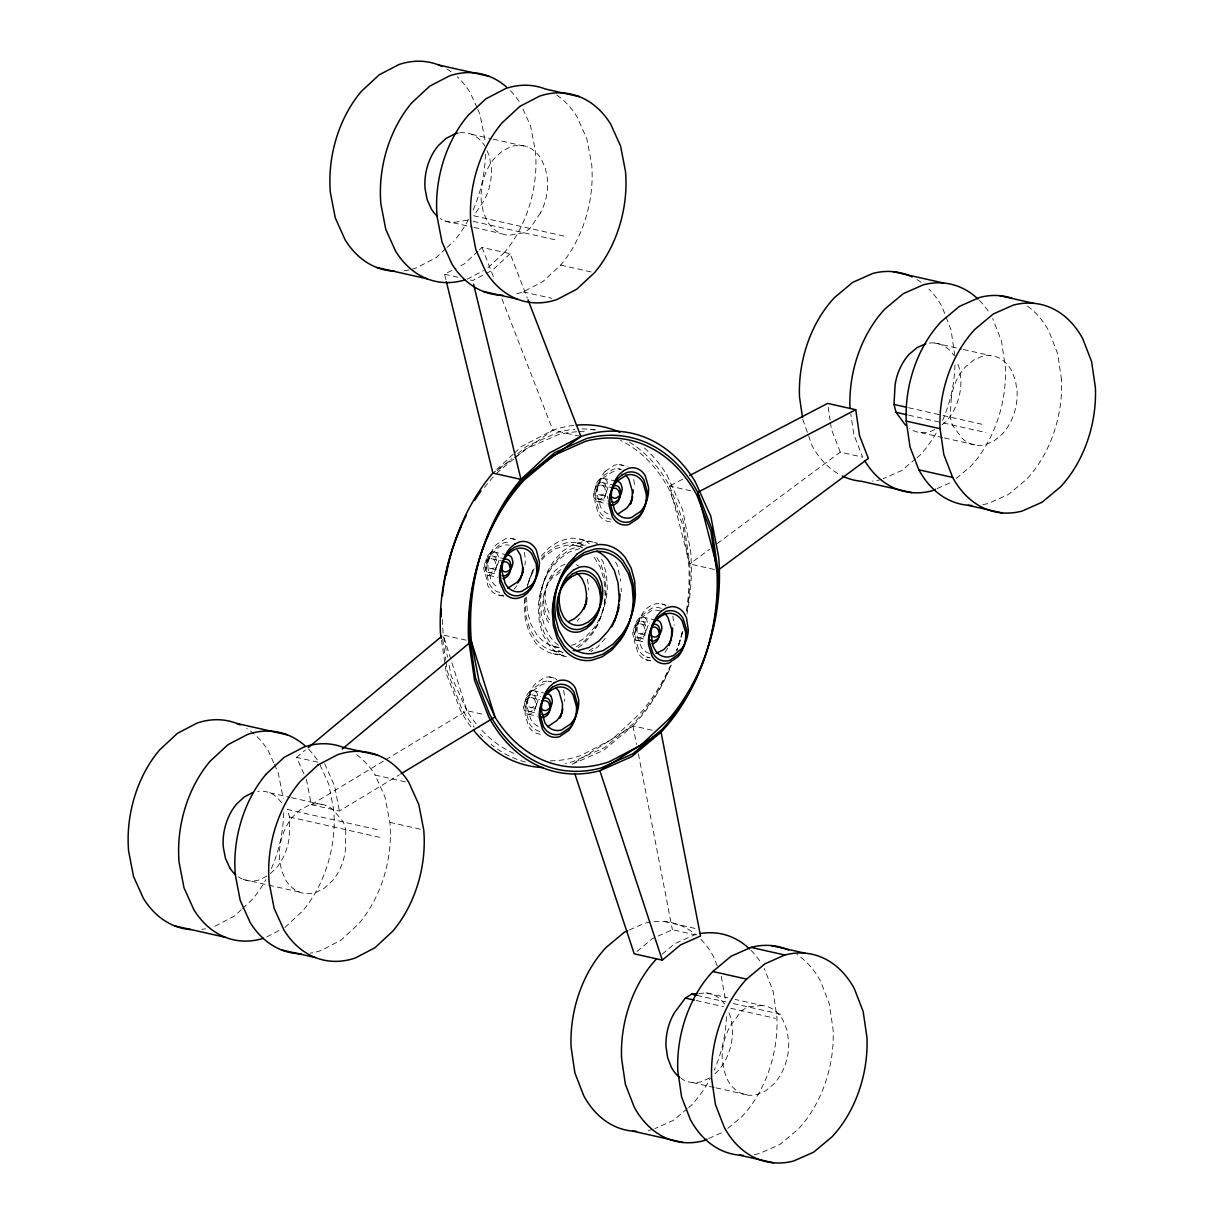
<?xml version="1.0" encoding="UTF-8"?>
<svg xmlns="http://www.w3.org/2000/svg" width="1224" height="1224" viewBox="0 0 1224 1224"><rect width="100%" height="100%" fill="white"/><g stroke="black" fill="none" stroke-linecap="round" stroke-linejoin="round"><path stroke-width="0.75" stroke-dasharray="5 3.75" d="M377.237 829.658L287.181 809.385L289.568 817.02L289.308 836.451A44.798 31.64 -77.3 0 1 276.196 868.107L268.591 875.175M513.988 589.172L516.941 585.73M541.452 558.664L546.332 553.019L556.201 546.134L566.712 542.706A56.901 40.193 -77.3 0 1 585.256 546.042M541.788 559.934L545.46 555.711L555.329 548.811L565.825 545.399A56.901 40.193 -77.3 0 1 582.808 547.908M605.253 638.316L597.924 646.792L590.871 651.703M541.391 555.971L548.903 547.801L558.894 541.345L569.42 538.376A56.901 40.193 -77.3 0 1 589.279 543.548M445.735 248.686L436.172 257.591L416.466 267.872A109.288 77.189 -77.3 0 1 410.943 269.494M447.097 247.416L453.936 241.067M477.941 251.211L464.279 263.91L457.715 267.337M479.303 249.941L482.042 247.401L510.148 253.72L527.33 298.09M488.024 267.673L504.426 252.435M510.148 253.72L492.385 270.244L472.693 280.526L466.956 279.24L483.373 270.672M556.798 95.074A109.288 77.189 -77.3 0 1 576.887 116.586L586.74 138.45L591.651 163.863A104.79 74.021 -77.3 0 1 560.638 265.103L542.875 281.612L523.183 291.893A109.288 77.189 -77.3 0 1 513.942 294.296M513.177 454.196L492.874 473.076L512.856 458.771M514.524 452.941L521.302 446.638L552.82 430.175A174.848 123.502 -77.3 0 1 574.546 425.325M241.25 909.738L234.411 916.087L214.72 926.369M242.612 908.468L252.175 899.564A104.79 74.021 -77.3 0 0 265.883 879.628M284.901 927.455L302.665 910.931A104.79 74.021 -77.3 0 0 333.678 809.707L328.766 784.293L318.928 762.414L296.545 757.381L304.118 774.211M605.207 471.332L614.295 465.227A26.224 18.528 -77.3 0 1 623.796 465.701M497.265 470.781L511.892 458.572M517.737 453.691L526.519 446.362L558.435 432.21A174.848 123.502 -77.3 0 1 574.714 429.333M496.378 473.474L525.632 449.055L557.547 434.903A174.848 123.502 -77.3 0 1 577.453 431.766M296.545 757.381L305.342 750.037M942.006 424.835L945.923 421.561A44.844 31.671 -77.3 0 0 960.886 378.996L959.264 367.888L956.74 361.401M915.629 458.847L901.568 470.582L883.284 478.691M917.036 457.669L919.851 455.328A104.79 74.021 -77.3 0 0 936.987 431.628M652.27 730.223L632.946 725.863L603.677 750.281L571.776 764.434L632.946 725.863A167.673 118.422 -77.3 0 0 671.027 665.948M956.265 478.431L970.341 466.696A104.79 74.021 -77.3 0 0 1005.332 367.2L1001.523 341.251L992.695 318.47M637 951.461L652.468 938.548L672.404 929.704L694.788 934.738A109.288 77.189 -77.3 0 1 698.476 933.897M662.184 954.154L674.852 943.582L694.788 934.738M714.893 1073.647L717.494 1071.474A44.844 31.671 -77.3 0 0 732.457 1028.894L730.835 1017.802L728.311 1011.299M687.199 1108.745L673.139 1120.495L654.855 1128.589M688.607 1107.582L691.422 1105.226A104.79 74.021 -77.3 0 0 710.257 1078.39M727.852 1128.329L741.912 1116.594A104.79 74.021 -77.3 0 0 776.903 1017.098L773.094 991.149L764.266 968.383M686.832 611.388A167.673 118.422 -77.3 0 0 689.801 563.989L709.538 549.301M717.142 543.655L840.261 452.115L862.629 457.164L853.801 434.382L850.818 413.987M514.401 457.669L552.82 430.175L580.926 436.509M576.29 646.838L584.751 640.932L593.303 631.048A54.422 38.434 -77.3 0 0 605.972 590.901L604.901 577.055L601.137 564.57L594.956 554.304M578.218 647.557L583.863 643.625L592.416 633.741A54.422 38.434 -77.3 0 0 605.084 593.579L604.013 579.748L600.25 567.263L594.068 556.997M588.928 650.984L594.573 647.052M306.382 779.26L311.294 804.673L384.229 760.624M385.835 759.645L466.864 710.7L484.444 714.648M311.294 804.673L339.4 811.007L399.361 774.777M445.918 279.73L444.587 274.207L456.078 268.194M629.396 442.109A174.848 123.502 -77.3 0 1 669.589 486.035L683.038 478.997M266.909 876.063L260.161 879.582A46.757 33.033 -77.3 0 1 238.512 876.981M266.847 936.88L279.975 930.026M565.044 564.172L559.506 566.85L554.457 571.302A29.345 20.732 -77.3 0 0 545.2 599.408L546.424 606.599L549.041 612.857A30.6 21.619 -77.3 0 0 550.831 615.488M560.913 569.665L553.08 575.448A29.345 20.732 -77.3 0 0 543.838 603.554L545.062 610.745L547.679 617.003A30.6 21.619 -77.3 0 0 550.463 620.828M560.026 572.342L552.208 578.141A29.345 20.732 -77.3 0 0 542.951 606.247L544.175 613.438L546.791 619.696A30.6 21.619 -77.3 0 0 550.632 624.577M934.677 429.609L929.567 431.873A46.803 33.048 -77.3 0 1 909.677 428.645M937.094 488.59L952.058 481.95M629.335 930.011L644.298 923.37A109.288 77.189 -77.3 0 1 696.257 935.044M709.675 1077.992L701.138 1081.786A46.757 33.033 -77.3 0 1 681.248 1078.558M708.665 1138.488L723.629 1131.848M579.885 548.551L569.374 551.978L559.506 558.863L550.953 568.747A54.422 38.434 -77.3 0 0 538.285 608.909L539.356 622.756L543.119 635.225L549.301 645.507A56.901 40.193 -77.3 0 0 567.125 656.829L553.064 653.662M571.409 645.293L574.928 644.314L584.904 637.842L593.671 628.31A54.422 38.434 -77.3 0 0 607.272 588.56L606.553 574.622L603.126 561.923L600.601 557.379M467.736 220.121L453.232 222.523A46.803 33.048 -77.3 0 1 440.273 218.484M698.766 993.536L706.003 992.878L727.76 997.774M762.215 1005.531L747.757 1006.832L741.591 1010.733L730.621 1025.452A44.798 31.64 -77.3 0 0 722.236 1059.204L723.858 1070.296L727.637 1080.042A46.757 33.033 -77.3 0 0 757.35 1094.424L765.887 1090.66L773.706 1084.127A44.844 31.671 -77.3 0 0 788.684 1041.563L787.047 1030.455L783.284 1020.709A46.772 33.033 -77.3 0 0 762.215 1005.547L735.012 999.411M471.424 134.273L491.375 138.771M493.18 139.169L527.636 146.926M563.836 236.064L473.764 215.791L484.199 200.353A44.829 31.656 -77.3 0 0 491.222 166.296L489.11 155.433L487.014 150.751M473.168 221.345L557.792 240.394M444.878 220.901L472.082 227.021M473.902 227.419L501.106 233.555M934.417 342.98L961.62 349.1M963.441 349.513L990.644 355.633M560.638 265.088L594.481 272.707M444.587 274.207L459.505 277.557M523.183 291.893L551.672 298.304M908.514 407.73L941.164 415.074M942.97 415.487L984.065 424.743M908.744 415.181L941.378 422.525M943.199 422.938L986.1 432.592M920.892 432.653L942.664 437.565M944.469 437.963L977.119 445.322M590.825 429.287L594.344 430.083M619.16 464.6L627.943 466.573M617.799 468.746L621.302 469.542M714.388 569.527L689.785 563.989L669.589 486.035L692.417 491.176M602.912 478.232L615.213 481.001M601.55 482.378L613.851 485.148M600.663 485.071L612.964 487.841M600.724 495.016L607.762 496.607M599.362 499.178L608.144 501.151M598.49 501.855L607.272 503.844M579.793 539.141L597.358 543.089M577.131 542.982L585.913 544.955M576.244 545.674L583.282 547.25M510.454 538.315L517.477 539.891M493.685 551.902L507.746 555.069M491.956 555.895L504.242 558.664M491.069 558.588L503.37 561.357M661.71 603.922L665.229 604.717M491.497 568.701L496.776 569.879M489.768 572.694L496.791 574.27M488.881 575.372L497.663 577.346M642.692 617.11L654.978 619.88M640.948 621.103L649.73 623.077M640.06 623.796L648.842 625.77M498.811 595.093L504.074 596.272M640.504 633.91L645.767 635.103M638.76 637.903L645.798 639.479M637.872 640.58L644.91 642.172M646.471 656.967L649.99 657.747M645.583 659.644L652.622 661.235M554.028 646.517L559.292 647.71M553.952 650.969L562.734 652.958M466.099 640.167L443.256 635.027L466.864 710.7A174.848 123.502 -77.3 0 0 479.227 727.423M549.331 676.964L556.354 678.555M547.969 681.125L551.489 681.906M533.098 690.596L543.64 692.968M531.721 694.758L540.518 696.731M530.849 697.435L539.631 699.409M530.91 707.396L536.173 708.574M529.548 711.542L536.571 713.118M528.661 714.235L537.443 716.208M405.419 781.891L375.141 775.067L384.979 796.962L389.89 822.36A104.79 74.021 -77.3 0 1 358.892 923.6L341.129 940.109L321.422 950.405A109.288 77.189 -77.3 0 1 310.33 953.114M269.663 792.769L289.614 797.268M291.434 797.681L325.89 805.438M389.89 822.36L423.733 829.979M289.568 817.02L379.624 837.293M664.556 921.55L697.007 928.863M243.132 879.398L299.345 892.051M696.976 995.403L726 1001.936M733.253 1003.573L781.601 1014.451M696.257 1000.513L723.461 1006.648M730.713 1008.27L775.435 1018.337M692.478 1082.567L714.235 1087.463M716.055 1087.876L748.69 1095.22M281.597 802.699L277.114 797.36A46.772 33.033 -77.3 0 0 257.851 791.362M615.504 562.046L617.187 565.075L620.782 581.278M522.954 108.967L530.528 125.797L535.439 151.21A104.79 74.021 -77.3 0 1 504.426 252.45M666.942 474.958L682.701 509.964L690.55 550.632A167.673 118.422 -77.3 0 1 686.909 614.249M477.008 107.697L470.184 92.55A109.288 77.189 -77.3 0 0 457.378 76.867M477.758 109.38L480.038 114.429L484.949 139.842M466.864 710.7L451.121 675.694L448.978 664.601M324.651 763.699L334.489 785.594L339.4 811.007M273.732 762.827L268.438 751.046A109.288 77.189 -77.3 0 0 246.758 728.51M274.497 764.51L278.276 772.941L283.188 798.339M840.261 452.115L831.417 429.349L830.346 421.928M669.589 486.035L683.711 522.48L689.785 563.989M482.042 247.401L493.716 277.557M501.962 298.855L552.82 430.175M717.172 965.767L713.776 957.015A109.288 77.189 -77.3 0 0 700.511 938.961M721.242 976.293L725.863 1002.028M672.802 616.024L674.194 625.28M632.946 725.863L636.557 744.559M638.377 753.923L672.404 929.704M443.623 636.878L447.54 657.212M633.695 479.517L634.476 484.153A25.153 17.763 -77.3 0 1 634.522 487.397M587.382 579.059L588.606 586.25A29.345 20.732 -77.3 0 1 588.668 590.044M563.606 690.351L564.647 696.517A25.153 17.763 -77.3 0 1 564.616 701.428M1061.529 379.853L1057.735 353.904L1048.907 331.123A109.288 77.189 -77.3 0 0 1026.844 305.679M954.827 355.832L951.033 329.883L942.205 307.102A109.288 77.189 -77.3 0 0 928.939 289.063M828.174 407.102L830.071 420.077M802.776 419.312L812.139 445.796A109.288 77.189 -77.3 0 0 840.567 475.111M442.675 639.402L445.72 660.164M445.995 662.046L447.372 671.486L461.494 707.931A174.848 123.502 -77.3 0 0 474.193 727.209M441.512 640.198L446.485 674.164L460.622 710.609A174.848 123.502 -77.3 0 0 472.143 728.402M524.377 552.299L525.28 558.527A25.153 17.763 -77.3 0 1 524.928 565.09M621.149 588.239L621.333 591.727M526.534 597.082L527.269 611.036L530.696 623.735L536.586 634.338A56.901 40.193 -77.3 0 0 559.139 647.358M283.662 812.736A104.79 74.021 -77.3 0 1 270.764 869.881M205.479 928.786A109.288 77.189 -77.3 0 1 201.761 929.337M308.662 749.226A109.288 77.189 -77.3 0 1 318.913 762.43M550.295 760.854A174.848 123.502 -77.3 0 0 581.002 755.483L612.52 739.005L640.932 712.582A167.673 118.422 -77.3 0 0 670.14 666.239M514.019 753.433A174.848 123.502 -77.3 0 1 480.451 728.816M443.103 633.191A167.673 118.422 -77.3 0 1 442.461 618.212M356.582 754.657A109.288 77.189 -77.3 0 1 375.125 775.083M682.579 632.318A167.673 118.422 -77.3 0 1 676.734 650.311M644.375 447.984A174.848 123.502 -77.3 0 1 666.927 474.973M528.569 582.853A54.422 38.434 -77.3 0 1 533.205 569.298M558.603 645.278A56.901 40.193 -77.3 0 1 550.632 637.505L544.741 626.902L541.314 614.203L540.595 600.25A54.422 38.434 -77.3 0 1 554.197 560.5L562.963 550.968L572.954 544.496L583.481 541.543A56.901 40.193 -77.3 0 1 597.128 543.364M576.152 564.723A30.6 21.619 -77.3 0 1 578.646 566.085M538.132 726.26A26.224 18.528 -77.3 0 1 530.742 719.329L527.452 707.793A25.153 17.763 -77.3 0 1 535.378 683.711L544.466 677.591A26.224 18.528 -77.3 0 1 556.798 679.718M649.577 653.432A26.255 18.544 -77.3 0 1 641.56 647.726L637.322 636.908L637.031 630.467A25.123 17.748 -77.3 0 1 643.396 612.168L647.45 607.793L652.071 604.855L656.936 603.539A26.255 18.544 -77.3 0 1 666.07 606.002M607.961 513.881A26.224 18.528 -77.3 0 1 600.571 506.95L597.281 495.429A25.153 17.763 -77.3 0 1 605.207 471.332M515.044 539.585A26.224 18.528 -77.3 0 0 505.589 538.759L496.409 544.527A25.153 17.763 -77.3 0 0 488.009 568.41L491.038 580.099A26.224 18.528 -77.3 0 0 498.244 587.336M881.617 479.41A109.288 77.189 -77.3 0 1 872.36 481.139M954.934 364.859A104.79 74.021 -77.3 0 1 942.618 420.291M916.99 279.608A109.288 77.189 -77.3 0 1 921.687 282.759M979.429 300.431A109.288 77.189 -77.3 0 1 989.772 313.482M682.594 631.355A167.673 118.422 -77.3 0 1 676.688 650.801M671.165 665.014A167.673 118.422 -77.3 0 1 633.818 723.17L604.564 747.589L572.648 761.741A174.848 123.502 -77.3 0 1 565.442 763.348M581.951 428.966A174.848 123.502 -77.3 0 1 596.394 429.976M929.246 343.087A46.757 33.033 -77.3 0 1 953.787 355.327M982.796 504.64A109.288 77.189 -77.3 0 0 988.319 503.431L1008.27 494.603L1026.553 479.349A104.79 74.021 -77.3 0 0 1061.545 379.853M525.478 762.062A174.848 123.502 -77.3 0 1 491.115 744.376M482.715 736.802A174.848 123.502 -77.3 0 1 480.221 734.201M525.417 597.725A54.422 38.434 -77.3 0 0 525.111 603.065L526.182 616.896L529.946 629.381L536.127 639.647A56.901 40.193 -77.3 0 0 560.867 651.566M526.794 588.805A54.422 38.434 -77.3 0 1 534.184 568.762M563.04 652.606A56.901 40.193 -77.3 0 1 550.188 642.814L544.007 632.548L540.243 620.063L539.172 606.217A54.422 38.434 -77.3 0 1 551.84 566.069L560.393 556.186L570.262 549.285L580.757 545.873A56.901 40.193 -77.3 0 1 586.036 545.537M539.83 731.325A26.224 18.528 -77.3 0 1 529.38 723.476L526.091 711.955A25.153 17.763 -77.3 0 1 534.016 687.857L543.104 681.737A26.224 18.528 -77.3 0 1 551.106 681.661M499.683 592.401A26.255 18.544 -77.3 0 1 491.421 587.26L488.544 582.548L486.249 570.43A25.123 17.748 -77.3 0 1 492.002 551.871L500.478 544.053L505.313 542.431A26.255 18.544 -77.3 0 1 510.133 542.507M611.235 519.129A26.224 18.528 -77.3 0 1 599.209 511.112L595.92 499.576A25.153 17.763 -77.3 0 1 603.83 475.478L612.918 469.373A26.224 18.528 -77.3 0 1 620.935 469.297M661.342 608.374A26.224 18.528 -77.3 0 0 651.795 608.267L642.799 614.708A25.153 17.763 -77.3 0 0 635.363 639.005L638.913 650.357A26.224 18.528 -77.3 0 0 649.562 657.762M653.188 1129.324A109.288 77.189 -77.3 0 1 645.798 1130.808M726.444 1016.593A104.79 74.021 -77.3 0 1 714.189 1070.189M751.001 950.329A109.288 77.189 -77.3 0 1 761.343 963.38M686.526 610.455A167.673 118.422 -77.3 0 0 688.913 566.681L682.824 525.157L668.702 488.713A174.848 123.502 -77.3 0 0 620.629 440.487M682.166 632.242A167.673 118.422 -77.3 0 1 676.994 650.036M706.003 992.878A46.772 33.033 -77.3 0 1 725.358 1005.225M754.367 1154.553A109.288 77.189 -77.3 0 0 759.905 1153.345L779.841 1144.516L798.125 1129.247A104.79 74.021 -77.3 0 0 833.116 1029.766L829.306 1003.818L820.478 981.036A109.288 77.189 -77.3 0 0 796.855 954.521M579.258 431.689A174.848 123.502 -77.3 0 1 586.418 431.751M484.52 487.504A167.673 118.422 -77.3 0 1 493.945 476.105M524.729 598.612A54.422 38.434 -77.3 0 0 524.224 605.742L525.31 619.589L529.059 632.074L535.24 642.34A56.901 40.193 -77.3 0 0 563.499 653.937M527.758 584.521A54.422 38.434 -77.3 0 1 534.154 569.925M579.334 618.395A29.345 20.732 -77.3 0 1 577.116 621.195M540.534 734.186A26.224 18.528 -77.3 0 1 528.493 726.169L525.203 714.632A25.153 17.763 -77.3 0 1 533.129 690.55L542.217 684.43A26.224 18.528 -77.3 0 1 547.082 683.818M503.615 595.17A26.255 18.544 -77.3 0 1 490.549 589.953L487.657 585.24L485.362 573.123A25.123 17.748 -77.3 0 1 491.115 554.548L499.591 546.745L504.441 545.108A26.255 18.544 -77.3 0 1 509.245 545.2M610.348 521.822A26.224 18.528 -77.3 0 1 598.322 513.789L595.032 502.268A25.153 17.763 -77.3 0 1 602.958 478.171L612.046 472.066A26.224 18.528 -77.3 0 1 616.911 471.439M607.425 498.505A8.384 5.921 -77.3 0 1 607.502 496.332M660.47 611.051A26.224 18.528 -77.3 0 0 650.908 610.96L641.912 617.401A25.153 17.763 -77.3 0 0 634.476 641.697L638.025 653.035A26.224 18.528 -77.3 0 0 650.281 660.562M667.646 648.123A25.153 17.763 -77.3 0 1 664.142 653.31M409.091 269.907A109.288 77.189 -77.3 0 1 403.507 270.841M446.928 69.034A109.288 77.189 -77.3 0 1 451.625 72.139M485.423 154.239A104.79 74.021 -77.3 0 1 472.51 211.385M468.547 219.448A104.79 74.021 -77.3 0 1 453.936 241.082M510.423 90.714A109.288 77.189 -77.3 0 1 520.674 103.918M459.612 132.865A46.757 33.033 -77.3 0 1 484.903 146.069M345.78 829.673L345.535 849.104A44.798 31.64 -77.3 0 1 332.408 880.76L324.819 887.828L316.389 892.235A46.757 33.033 -77.3 0 1 285.865 880.255L281.658 870.907L279.546 860.028A44.844 31.671 -77.3 0 1 292.827 816.714L300.416 809.645L308.846 805.254A46.772 33.033 -77.3 0 1 333.326 810.013L343.409 822.054L345.78 829.673M951.293 397.586L950.222 417.124L952.257 424.973L961.727 437.871A46.803 33.048 -77.3 0 0 985.779 444.542L994.316 440.747L1002.135 434.214A44.844 31.671 -77.3 0 0 1017.113 391.649L1015.476 380.542L1011.697 370.811A46.757 33.033 -77.3 0 0 981.985 356.413L973.447 360.193L965.629 366.726A44.829 31.656 -77.3 0 0 951.293 397.586M540.411 213.022L529.992 228.444L523.948 232.774L509.459 235.176A46.803 33.048 -77.3 0 1 487.626 221.758L483.404 212.395L481.307 201.532A44.844 31.671 -77.3 0 1 494.572 158.217L502.177 151.149L510.607 146.742A46.757 33.033 -77.3 0 1 541.115 158.722L545.338 168.086L547.434 178.949A44.829 31.656 -77.3 0 1 540.427 213.022M490.472 552.881L489.034 554.151A8.384 5.921 -77.3 0 0 486.387 562.183L487.489 566.024A8.736 6.181 -77.3 0 0 493.119 568.487L496.148 566.452A8.384 5.921 -77.3 0 0 498.795 558.419L497.694 554.579A8.736 6.181 -77.3 0 0 492.063 552.116L490.472 552.881M488.743 556.874L487.305 558.144A8.384 5.921 -77.3 0 0 484.658 566.177L485.76 570.017A8.736 6.181 -77.3 0 0 491.39 572.48L494.419 570.445A8.384 5.921 -77.3 0 0 497.051 562.413L495.965 558.572A8.736 6.181 -77.3 0 0 490.334 556.109L488.743 556.874M487.856 559.552L486.418 560.822A8.384 5.921 -77.3 0 0 483.771 568.854L484.872 572.71A8.736 6.181 -77.3 0 0 490.503 575.173L493.532 573.138A8.384 5.921 -77.3 0 0 496.179 565.106L495.077 561.25A8.736 6.181 -77.3 0 0 489.447 558.787L487.856 559.552M599.714 479.196L598.261 480.481A8.384 5.921 -77.3 0 0 595.629 488.514L596.715 492.354A8.736 6.181 -77.3 0 0 602.361 494.817L605.39 492.782A8.384 5.921 -77.3 0 0 608.022 484.75L606.92 480.91A8.736 6.181 -77.3 0 0 601.29 478.431L599.714 479.196M598.337 483.358L596.899 484.627A8.384 5.921 -77.3 0 0 594.252 492.66L595.354 496.5A8.736 6.181 -77.3 0 0 600.984 498.964L604.013 496.929A8.384 5.921 -77.3 0 0 606.66 488.896L605.559 485.056A8.736 6.181 -77.3 0 0 599.928 482.593L598.337 483.358M597.465 486.035L596.012 487.32A8.384 5.921 -77.3 0 0 593.38 495.353L594.466 499.193A8.736 6.181 -77.3 0 0 600.112 501.656L603.141 499.622A8.384 5.921 -77.3 0 0 605.773 491.589L604.687 487.749A8.736 6.181 -77.3 0 0 599.041 485.27L597.465 486.035M529.885 691.575L528.447 692.845A8.384 5.921 -77.3 0 0 525.8 700.878L526.901 704.718A8.736 6.181 -77.3 0 0 532.532 707.181L535.561 705.146A8.384 5.921 -77.3 0 0 538.208 697.114L537.106 693.274A8.736 6.181 -77.3 0 0 531.476 690.81L529.885 691.575M528.523 695.722L527.07 696.991A8.384 5.921 -77.3 0 0 524.438 705.024L525.524 708.864A8.736 6.181 -77.3 0 0 531.17 711.328L534.199 709.293A8.384 5.921 -77.3 0 0 536.831 701.26L535.745 697.42A8.736 6.181 -77.3 0 0 530.099 694.957L528.523 695.722M527.636 698.414L526.198 699.684A8.384 5.921 -77.3 0 0 523.551 707.717L524.652 711.557A8.736 6.181 -77.3 0 0 530.283 714.02L533.312 711.986A8.384 5.921 -77.3 0 0 535.959 703.953L534.857 700.113A8.736 6.181 -77.3 0 0 529.227 697.649L527.636 698.414M639.479 618.089L638.041 619.359A8.384 5.921 -77.3 0 0 635.394 627.392L636.495 631.232A8.736 6.181 -77.3 0 0 642.126 633.695L645.155 631.661A8.384 5.921 -77.3 0 0 647.787 623.628L646.7 619.788A8.736 6.181 -77.3 0 0 641.055 617.324L639.479 618.089M637.735 622.083L636.296 623.353A8.384 5.921 -77.3 0 0 633.649 631.385L634.751 635.225A8.736 6.181 -77.3 0 0 640.382 637.689L643.411 635.654A8.384 5.921 -77.3 0 0 646.058 627.621L644.956 623.781A8.736 6.181 -77.3 0 0 639.326 621.318L637.735 622.083M636.862 624.76L635.409 626.045A8.384 5.921 -77.3 0 0 632.777 634.078L633.864 637.918A8.736 6.181 -77.3 0 0 639.509 640.382L642.524 638.347A8.384 5.921 -77.3 0 0 645.17 630.314L644.069 626.474A8.736 6.181 -77.3 0 0 638.438 623.995L636.862 624.76"/><path stroke-width="1.5" d="M905.515 425.202L896.044 412.32L894.01 404.456L895.081 384.933A44.829 31.656 -77.3 0 1 909.401 354.073L917.22 347.54L925.757 343.76M696.961 993.689L691.545 994.179L685.379 998.065L674.393 1012.799A44.798 31.64 -77.3 0 0 666.009 1046.535L667.631 1057.643L671.41 1067.389A46.757 33.033 -77.3 0 0 679.81 1077.518M679.075 653.784L670.079 660.226A26.224 18.528 -77.3 0 1 652.973 653.509L649.424 642.172A25.153 17.763 -77.3 0 1 656.86 617.875L665.841 611.434A26.224 18.528 -77.3 0 1 682.961 618.151L686.511 629.488A25.153 17.763 -77.3 0 1 679.075 653.784M446.362 281.566L492.874 473.076L520.996 479.395L549.408 452.972L580.926 436.509A174.848 123.502 -77.3 0 1 695.033 481.292L710.807 516.298L718.656 556.951A167.673 118.422 -77.3 0 1 669.054 718.932L640.626 745.339L609.108 761.802A174.848 123.502 -77.3 0 1 494.986 717.004L479.227 682.013L471.362 641.361A167.673 118.422 -77.3 0 1 520.98 479.38L473.581 284.213M266.358 773.889L284.106 757.381L303.812 747.084A109.288 77.189 -77.3 0 1 343.638 747.512L377.466 755.132M617.003 481.338L626.091 475.233A26.224 18.528 -77.3 0 1 642.998 482.623L646.287 494.159A25.153 17.763 -77.3 0 1 638.362 518.242L629.274 524.362A26.224 18.528 -77.3 0 1 612.367 516.956L609.078 505.436A25.153 17.763 -77.3 0 1 617.003 481.338A8.736 6.181 -77.3 0 1 620.981 484.061L622.083 487.917A8.384 5.921 -77.3 0 1 619.436 495.934L616.406 497.984A8.736 6.181 -77.3 0 1 611.862 496.913M308.28 747.589L441.788 636.251M342.261 749.027L471.362 641.361L494.986 717.019L400.982 773.798M662.291 960.136L680.575 944.882L700.526 936.039L661.052 732.197A167.673 118.422 -77.3 0 0 717.034 573L710.945 531.491L696.808 495.047A174.848 123.502 -77.3 0 0 585.653 441.252L553.738 455.374L524.484 479.793A167.673 118.422 -77.3 0 0 468.501 638.989L474.591 680.498L488.728 716.943A174.848 123.502 -77.3 0 0 599.882 770.738L662.291 960.136L634.185 953.802L574.745 773.446M743.274 1155.38A109.288 77.189 -77.3 0 1 690.428 1119.715L681.6 1096.949L677.805 1070.985A104.79 74.021 -77.3 0 1 712.781 971.504L731.065 956.25L751.016 947.391A109.288 77.189 -77.3 0 1 788.776 950.115M746.609 979.124L764.908 963.854L784.844 955.011A109.288 77.189 -77.3 0 1 854.321 988.655L863.149 1011.437L866.944 1037.386A104.79 74.021 -77.3 0 1 831.968 1136.866L813.685 1152.136L793.733 1160.979A109.288 77.189 -77.3 0 1 724.271 1127.335L715.428 1104.553L711.634 1078.604A104.79 74.021 -77.3 0 1 746.625 979.124L712.781 971.504M520.996 479.395L580.926 436.509L528.018 299.865M689.755 475.478L827.623 403.4L855.744 409.719L859.539 435.668L868.367 458.449L717.891 570.323A167.673 118.422 -77.3 0 1 661.924 729.504L632.67 753.923L600.755 768.075A174.848 123.502 -77.3 0 1 489.6 714.25L475.478 677.805L469.404 636.296A167.673 118.422 -77.3 0 1 525.371 477.1L554.625 452.696L586.541 438.544A174.848 123.502 -77.3 0 1 697.695 492.354L711.817 528.799L717.891 570.323L697.695 492.354L855.744 409.719M252.634 792.586L244.203 796.992L236.599 804.061A44.844 31.671 -77.3 0 0 223.334 847.375L225.43 858.238L229.653 867.602M612.398 486.525L613.989 485.76A8.736 6.181 -77.3 0 1 619.619 488.223L620.721 492.063A8.384 5.921 -77.3 0 1 618.074 500.096L615.045 502.131A8.736 6.181 -77.3 0 1 611.878 501.978M611.51 489.202L613.102 488.437A8.736 6.181 -77.3 0 1 618.732 490.901L619.834 494.756A8.384 5.921 -77.3 0 1 617.187 502.773L614.157 504.823A8.736 6.181 -77.3 0 1 610.99 504.655M501.917 562.719L503.492 561.954A8.736 6.181 -77.3 0 1 509.138 564.417L510.224 568.257A8.384 5.921 -77.3 0 1 507.593 576.29L504.563 578.325A8.736 6.181 -77.3 0 1 502.942 578.539M617.462 514.355L626.55 508.251A25.153 17.763 -77.3 0 0 632.227 498.734M568.762 621.486L574.316 618.808L579.365 614.356A29.345 20.732 -77.3 0 0 586.633 601.458M651.795 625.25L653.387 624.469A8.736 6.181 -77.3 0 1 659.017 626.948L660.103 630.788A8.384 5.921 -77.3 0 1 657.472 638.821L654.442 640.856A8.736 6.181 -77.3 0 1 649.898 639.785M542.569 698.889L544.16 698.124A8.736 6.181 -77.3 0 1 549.79 700.587L550.892 704.427A8.384 5.921 -77.3 0 1 548.245 712.46L545.216 714.495A8.736 6.181 -77.3 0 1 542.048 714.342M541.697 701.582L543.272 700.817A8.736 6.181 -77.3 0 1 548.903 703.28L550.004 707.12A8.384 5.921 -77.3 0 1 547.373 715.153L544.343 717.188A8.736 6.181 -77.3 0 1 541.161 717.034M547.648 726.719L556.736 720.615A25.153 17.763 -77.3 0 0 562.413 711.113M507.7 588.178L516.88 582.41A25.153 17.763 -77.3 0 0 523.321 571.547M935.427 489.325L932.107 490.793A109.288 77.189 -77.3 0 1 864.557 460.515M627.683 930.745L624.362 932.214L606.064 947.483A104.79 74.021 -77.3 0 0 571.088 1046.979L574.882 1072.912L583.726 1095.694A109.288 77.189 -77.3 0 0 636.557 1131.343M706.998 1139.223L703.678 1140.707A109.288 77.189 -77.3 0 1 634.216 1107.062L625.372 1084.28L621.578 1058.332A104.79 74.021 -77.3 0 1 656.554 958.851M655.972 653.371L663.836 649.562L667.906 645.186A25.123 17.748 -77.3 0 0 671.135 639.693M438.682 64.994L489.172 76.362M579.227 96.635L545.384 89.015A109.288 77.189 -77.3 0 0 505.573 88.587L485.867 98.869L468.103 115.393A104.79 74.021 -77.3 0 0 437.09 216.617L442.002 242.031L451.855 263.91A109.288 77.189 -77.3 0 0 502.88 295.259M892.985 271.651L943.475 283.004M999.687 295.673L1033.53 303.292M376.655 267.444L427.145 278.812M483.358 291.465L517.201 299.084M894.01 404.456L906.709 407.317M896.044 412.32L906.923 414.768M1012.11 298.243A109.288 77.189 -77.3 0 0 979.429 297.508L959.494 306.337L941.21 321.591A104.79 74.021 -77.3 0 0 906.219 421.087L940.063 428.706L943.857 454.655L952.685 477.437A109.288 77.189 -77.3 0 0 1022.162 511.051L1042.114 502.223L1060.397 486.968A104.79 74.021 -77.3 0 0 1095.388 387.473L1091.579 361.524L1082.75 338.742A109.288 77.189 -77.3 0 0 1013.273 305.128L993.322 313.956L975.038 329.21A104.79 74.021 -77.3 0 0 940.047 428.706M906.234 421.087L910.029 447.035L918.857 469.817L952.685 477.437M911.849 492.614L861.359 481.262A109.288 77.189 -77.3 0 1 842.189 475.937M968.077 505.283L1001.905 512.902M236.921 723.491L287.411 734.859M771.258 945.571L805.101 953.19M751.016 947.391L784.844 955.011M691.545 994.179L696.976 995.403M685.379 998.065L694.436 1000.115M174.894 925.941L225.384 937.309M281.597 949.962L315.44 957.581M632.946 1131.16L683.436 1142.527M739.648 1155.181L773.492 1162.8M517.507 550.341L520.399 555.053L522.694 567.156A25.123 17.748 -77.3 0 1 519.986 580.069M551.152 696.441L552.254 700.281A8.384 5.921 -77.3 0 1 549.607 708.313L546.592 710.348A8.736 6.181 -77.3 0 1 540.947 707.885M802.5 417.461L799.517 397.066A104.79 74.021 -77.3 0 1 834.493 297.57L852.776 282.316L872.727 273.472A109.288 77.189 -77.3 0 1 912.155 276.961M441.237 638.316L440.411 632.655A167.673 118.422 -77.3 0 1 461.356 526.381M190.791 929.582A109.288 77.189 -77.3 0 1 143.392 898.385L133.538 876.506L128.627 851.093A104.79 74.021 -77.3 0 1 159.64 749.868L177.404 733.36L197.11 723.063A109.288 77.189 -77.3 0 1 240.256 724.929M263.374 938.334A109.288 77.189 -77.3 0 1 193.882 909.753L184.028 887.874L179.117 862.461A104.79 74.021 -77.3 0 1 210.13 761.221L227.893 744.727L247.6 734.431A109.288 77.189 -77.3 0 1 304.807 745.569M235.681 874.823A46.757 33.033 -77.3 0 1 229.653 867.602M301.119 953.756A109.288 77.189 -77.3 0 1 250.109 922.406L240.256 900.527L235.345 875.114A104.79 74.021 -77.3 0 1 266.342 773.889M576.351 425.156A174.848 123.502 -77.3 0 1 619.803 432.225M446.209 575.066A167.673 118.422 -77.3 0 1 492.874 473.045M618.87 607.701A54.422 38.434 -77.3 0 1 607.716 631.477L598.964 641.009L588.973 647.481L578.447 650.434A56.901 40.193 -77.3 0 1 573.199 650.525M547.143 693.763A8.736 6.181 -77.3 0 1 551.152 696.441M655.115 620.491A8.736 6.181 -77.3 0 1 660.746 622.955L661.847 626.795A8.384 5.921 -77.3 0 1 659.201 634.828L656.171 636.862A8.736 6.181 -77.3 0 1 650.541 634.399M506.124 555.283A8.736 6.181 -77.3 0 1 511.754 557.746L512.841 561.587A8.384 5.921 -77.3 0 1 510.209 569.619L507.18 571.654A8.736 6.181 -77.3 0 1 501.549 569.191M978.037 299.069A109.288 77.189 -77.3 0 0 923.217 284.855L903.266 293.683L884.983 308.938A104.79 74.021 -77.3 0 0 849.991 408.433M971.688 505.466A109.288 77.189 -77.3 0 1 918.857 469.817M441.099 616.804A167.673 118.422 -77.3 0 1 441.359 609.154M442.445 595.706A167.673 118.422 -77.3 0 1 466.375 515.166M474.637 500.509A167.673 118.422 -77.3 0 1 480.94 490.931M620.017 594.068A54.422 38.434 -77.3 0 1 619.528 601.198M619.023 604.778A54.422 38.434 -77.3 0 1 611.786 626.81M586.985 598.031A29.345 20.732 -77.3 0 1 583.894 609.2M562.811 708.864A25.153 17.763 -77.3 0 1 561.587 713.714M561.036 715.26A25.153 17.763 -77.3 0 1 559.72 718.274M523.367 567.768A25.123 17.748 -77.3 0 1 517.813 583.037M504.38 559.261A8.736 6.181 -77.3 0 1 510.01 561.74L511.112 565.58A8.384 5.921 -77.3 0 1 508.465 573.612L505.436 575.647A8.736 6.181 -77.3 0 1 502.268 575.494M633.175 489.906A25.153 17.763 -77.3 0 1 633.068 493.211M632.64 496.485A25.153 17.763 -77.3 0 1 630.238 504.426M672.557 627.927A25.153 17.763 -77.3 0 1 668.518 645.431M700.327 933.56A109.288 77.189 -77.3 0 1 749.608 948.983M542.89 767.586A174.848 123.502 -77.3 0 1 473.306 729.887M614.448 621.394A54.422 38.434 -77.3 0 0 619.145 596.746L618.059 582.915L614.31 570.43L608.129 560.148A56.901 40.193 -77.3 0 0 596.868 551.075M584.827 606.829A29.345 20.732 -77.3 0 0 586.357 593.089L585.133 585.898L582.517 579.641A30.6 21.619 -77.3 0 0 576.397 572.924M560.714 716.392A25.153 17.763 -77.3 0 0 562.413 703.356L559.123 691.835A26.224 18.528 -77.3 0 0 555.834 687.643M630.528 504.028A25.153 17.763 -77.3 0 0 632.227 490.992L628.937 479.456A26.224 18.528 -77.3 0 0 625.663 475.264M669.038 645.17A25.153 17.763 -77.3 0 0 671.578 629.014L668.029 617.661A26.224 18.528 -77.3 0 0 664.647 613.622M652.499 627.162A8.736 6.181 -77.3 0 1 658.13 629.626L659.231 633.466A8.384 5.921 -77.3 0 1 656.584 641.498L653.555 643.549A8.736 6.181 -77.3 0 1 651.933 643.748M394.358 271.177A109.288 77.189 -77.3 0 1 345.153 239.873L335.3 218.01L330.388 192.596A104.79 74.021 -77.3 0 1 361.386 91.356L379.165 74.848L398.856 64.566A109.288 77.189 -77.3 0 1 442.017 66.433M465.135 279.837A109.288 77.189 -77.3 0 1 395.643 251.241L385.79 229.378L380.878 203.964A104.79 74.021 -77.3 0 1 411.876 102.724L429.655 86.216L449.346 75.934A109.288 77.189 -77.3 0 1 506.568 87.057M437.442 216.327A46.803 33.048 -77.3 0 1 431.399 209.105L427.191 199.742L425.095 188.863A44.844 31.671 -77.3 0 1 438.36 145.549L445.964 138.496L454.395 134.089A46.757 33.033 -77.3 0 1 457.868 133.156M509.995 550.433L506.063 555.023A25.123 17.748 -77.3 0 0 500.31 573.597L500.83 579.977L505.481 590.427A26.255 18.544 -77.3 0 0 518.563 595.644L523.398 594.023L527.942 590.809L531.874 586.204A25.123 17.748 -77.3 0 0 537.627 567.63L537.091 561.265L532.455 550.815A26.255 18.544 -77.3 0 0 519.374 545.583L514.524 547.22L509.995 550.433M509.108 553.126L505.175 557.716A25.123 17.748 -77.3 0 0 499.423 576.29L499.943 582.67L504.594 593.12A26.255 18.544 -77.3 0 0 517.676 598.337L522.526 596.715L527.054 593.487L530.986 588.897A25.123 17.748 -77.3 0 0 536.739 570.323L536.219 563.943L531.568 553.508A26.255 18.544 -77.3 0 0 518.486 548.276L513.652 549.897L509.108 553.126M574.454 559.337L565.886 569.221A54.422 38.434 -77.3 0 0 553.217 609.384L554.304 623.23L558.052 635.7L564.233 645.981A56.901 40.193 -77.3 0 0 592.493 657.579L602.988 654.152L612.857 647.267L621.409 637.383A54.422 38.434 -77.3 0 0 634.078 597.22L633.007 583.389L629.243 570.904L623.062 560.638A56.901 40.193 -77.3 0 0 594.818 549.041L584.307 552.452L574.454 559.337M573.566 562.03L564.998 571.914A54.422 38.434 -77.3 0 0 552.345 612.077L553.416 625.908L557.165 638.393L563.361 648.674A56.901 40.193 -77.3 0 0 591.605 660.272L602.101 656.844L611.969 649.959L620.537 640.076A54.422 38.434 -77.3 0 0 633.191 599.913L632.12 586.082L628.356 573.597L622.174 563.315A56.901 40.193 -77.3 0 0 593.931 551.718L583.435 555.145L573.566 562.03M577.009 554.135L568.257 563.667A54.422 38.434 -77.3 0 0 554.656 603.417L555.375 617.355L558.802 630.069L564.692 640.672A56.901 40.193 -77.3 0 0 592.493 653.601L603.034 650.648L613.025 644.176L621.777 634.644A54.422 38.434 -77.3 0 0 635.378 594.895L634.659 580.956L631.232 568.242L625.342 557.639A56.901 40.193 -77.3 0 0 597.542 544.711L587 547.663L577.009 554.135M661.511 610.96L657.441 615.335A25.123 17.748 -77.3 0 0 651.076 633.634L652.928 645.966L655.62 650.877A26.255 18.544 -77.3 0 0 668.411 656.982L673.277 655.666L681.952 648.353A25.123 17.748 -77.3 0 0 688.316 630.054L686.48 617.722L683.788 612.796A26.255 18.544 -77.3 0 0 670.997 606.706L666.131 608.022L661.511 610.96M660.226 616.59L655.972 620.568A25.153 17.763 -77.3 0 0 648.536 644.864L652.086 656.202A26.224 18.528 -77.3 0 0 669.207 662.918L678.188 656.477A25.153 17.763 -77.3 0 0 685.624 632.181L682.089 620.828A26.224 18.528 -77.3 0 0 664.953 614.127L660.226 616.59M519.71 106.488L501.947 123.012A104.79 74.021 -77.3 0 0 470.934 224.237L475.845 249.65L485.683 271.529A109.288 77.189 -77.3 0 0 557.012 299.513L576.718 289.231L594.481 272.707A104.79 74.021 -77.3 0 0 625.495 171.482L620.583 146.069L610.73 124.19A109.288 77.189 -77.3 0 0 539.402 96.206L519.71 106.488M317.949 765L300.186 781.509A104.79 74.021 -77.3 0 0 269.173 882.734L274.084 908.147L283.937 930.026A109.288 77.189 -77.3 0 0 355.266 958.01L374.957 947.728L392.72 931.204A104.79 74.021 -77.3 0 0 423.733 829.979L418.822 804.566L408.984 782.687A109.288 77.189 -77.3 0 0 337.656 754.703L317.949 765M623.582 470.689L619.252 474.499A25.153 17.763 -77.3 0 0 611.327 498.596L614.616 510.117A26.224 18.528 -77.3 0 0 631.523 517.523L640.611 511.403A25.153 17.763 -77.3 0 0 648.536 487.305L645.247 475.784A26.224 18.528 -77.3 0 0 628.34 468.394L623.582 470.689M622.22 474.836L617.891 478.645A25.153 17.763 -77.3 0 0 609.965 502.743L613.255 514.279A26.224 18.528 -77.3 0 0 630.161 521.669L639.249 515.564A25.153 17.763 -77.3 0 0 647.175 491.467L643.885 479.93A26.224 18.528 -77.3 0 0 626.979 472.541L622.22 474.836M573.551 570.017L568.502 574.454A29.345 20.732 -77.3 0 0 559.261 602.575L560.485 609.766L563.101 616.024A30.6 21.619 -77.3 0 0 582.823 624.653L588.377 621.976L593.411 617.523A29.345 20.732 -77.3 0 0 602.667 589.402L601.443 582.211L598.827 575.968A30.6 21.619 -77.3 0 0 579.105 567.339L573.551 570.017M572.189 574.163L567.14 578.615A29.345 20.732 -77.3 0 0 557.899 606.721L559.123 613.913L561.74 620.17A30.6 21.619 -77.3 0 0 581.446 628.799L587 626.122L592.049 621.67A29.345 20.732 -77.3 0 0 601.29 593.563L600.081 586.373L597.465 580.115A30.6 21.619 -77.3 0 0 577.743 571.486L572.189 574.163M571.302 576.856L566.253 581.293A29.345 20.732 -77.3 0 0 557.012 609.414L558.236 616.605L560.852 622.863A30.6 21.619 -77.3 0 0 580.574 631.492L586.128 628.815L591.177 624.362A29.345 20.732 -77.3 0 0 600.418 596.241L599.194 589.05L596.578 582.808A30.6 21.619 -77.3 0 0 576.856 574.178L571.302 576.856M553.753 683.053L549.438 686.863A25.153 17.763 -77.3 0 0 541.513 710.96L544.802 722.497A26.224 18.528 -77.3 0 0 561.694 729.887L570.782 723.782A25.153 17.763 -77.3 0 0 578.707 699.684L575.418 688.148A26.224 18.528 -77.3 0 0 558.527 680.758L553.753 683.053M552.391 687.199L548.061 691.024A25.153 17.763 -77.3 0 0 540.151 715.122L543.425 726.643A26.224 18.528 -77.3 0 0 560.332 734.033L569.42 727.928A25.153 17.763 -77.3 0 0 577.346 703.831L574.056 692.31A26.224 18.528 -77.3 0 0 557.149 684.904L552.391 687.199M551.504 689.892L547.189 693.702A25.153 17.763 -77.3 0 0 539.264 717.799L542.553 729.336A26.224 18.528 -77.3 0 0 559.444 736.726L568.533 730.621A25.153 17.763 -77.3 0 0 576.458 706.523L573.169 694.987A26.224 18.528 -77.3 0 0 556.277 687.597L551.504 689.892M514.86 544.037L510.469 547.694A25.153 17.763 -77.3 0 0 502.069 571.562L505.099 583.267A26.224 18.528 -77.3 0 0 521.761 591.345L530.941 585.562A25.153 17.763 -77.3 0 0 539.34 561.694L536.311 549.989A26.224 18.528 -77.3 0 0 519.649 541.911L514.86 544.037M661.052 732.197L631.798 756.616L599.882 770.753L661.052 732.197"/></g></svg>
